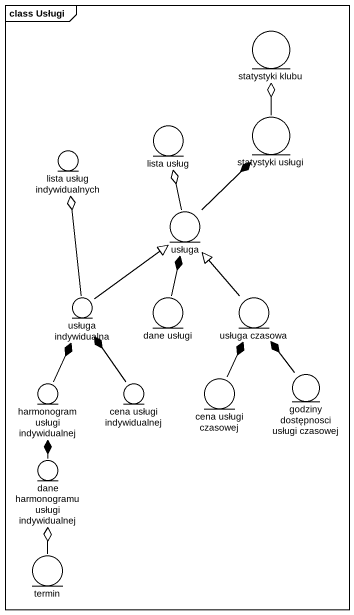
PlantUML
@startuml
mainframe class Usługi
entity "statystyki klubu" as statystyki_klubu
entity "lista usług" as lista_usług
entity "statystyki usługi" as statystyki_usługi
entity "lista usług indywidualnych" as lista_usług_indywidualnych
entity usługa
entity "usługa indywidualna" as usługa_indywidualna
entity "dane usługi" as dane_usługi
entity "usługa czasowa" as usługa_czasowa
entity "godziny dostępnosci usługi czasowej" as godziny_dostępnosci_usługi
entity "harmonogram usługi indywidualnej" as harmonogram_usługi
entity "cena usługi indywidualnej" as cena_usługi_indywidualnej
entity "cena usługi czasowej" as cena_usługi_czasowej
entity "dane harmonogramu usługi indywidualnej" as dane_harmonogramu_usługi
entity termin
statystyki_usługi -up-o statystyki_klubu
usługa -up-o lista_usług
usługa -up-* statystyki_usługi
usługa_indywidualna -up-o lista_usług_indywidualnych
usługa_indywidualna -up-|> usługa
dane_usługi -up-* usługa
usługa_czasowa -up-|> usługa
godziny_dostępnosci_usługi -up-* usługa_czasowa
harmonogram_usługi -up-* usługa_indywidualna
cena_usługi_indywidualnej -up-* usługa_indywidualna
cena_usługi_czasowej -up-* usługa_czasowa
dane_harmonogramu_usługi -up-* harmonogram_usługi
termin -up-o dane_harmonogramu_usługi
@enduml
